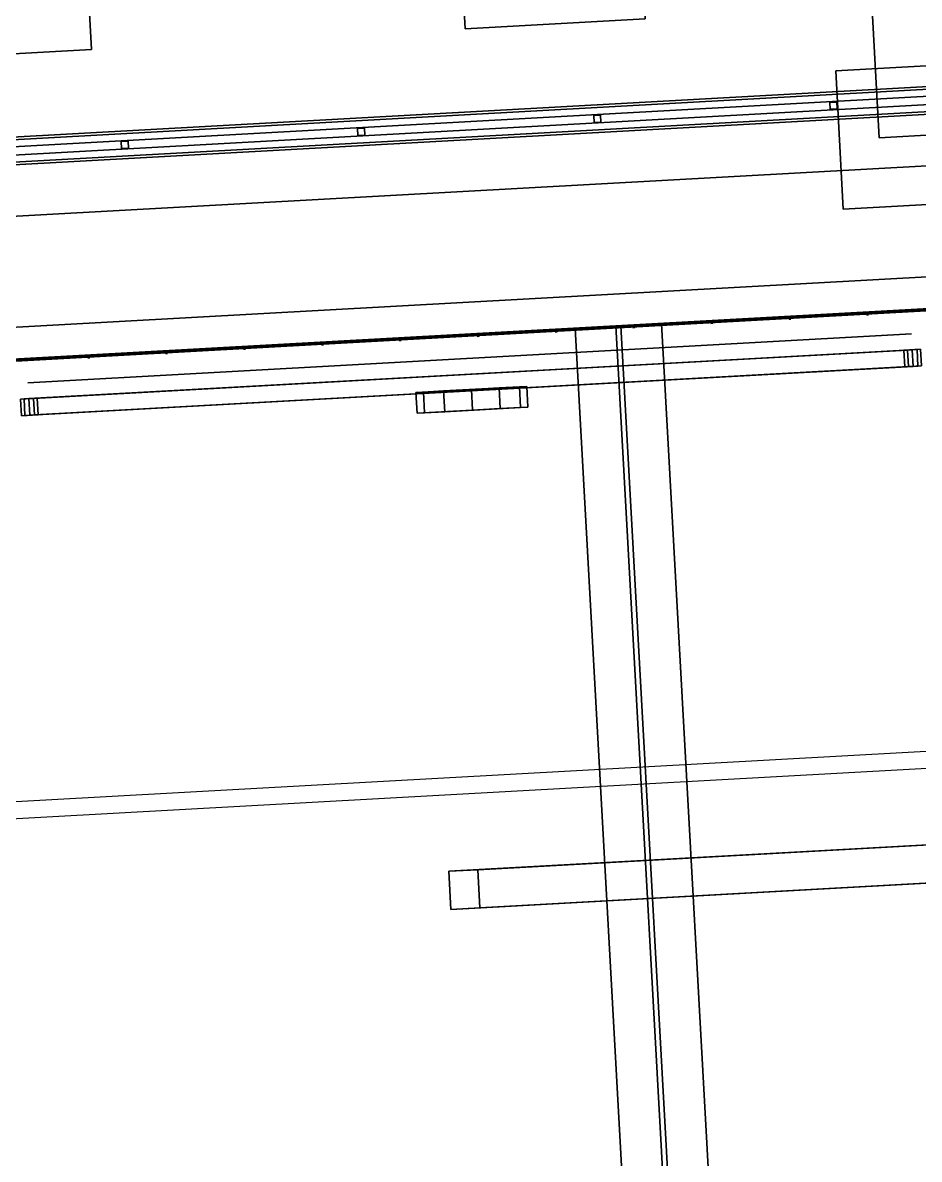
# Model space of a CAD drawing. Header units: millimetres. Extents: x -2005 to 6910, y -1718 to 7197.
# Drawn here: x 2315 to 3608, y 4181 to 5821 of the extents above; entities that cross this region are included whole.
import ezdxf

# ---------------------------------------------------------------- set-up
doc = ezdxf.new("R2010")
doc.units = ezdxf.units.MM
for name, color, linetype in [('cornice_lower', 7, 'Continuous'), ('cornice_middle', 7, 'Continuous'), ('embedded_beam_6', 7, 'Continuous'), ('embedded_beam_7', 7, 'Continuous'), ('exposed_roof_member', 7, 'Continuous'), ('fourth_floor_steel_deck', 7, 'Continuous'), ('interior_brick_band_N', 7, 'Continuous'), ('interior_brick_joints_N', 7, 'Continuous'), ('masonry_wall_returns', 7, 'Continuous'), ('retained_roof_bracing', 7, 'Continuous'), ('roof_cable_tray', 7, 'Continuous'), ('roof_guard', 7, 'Continuous'), ('roof_guard_mesh', 7, 'Continuous'), ('roof_parapet', 7, 'Continuous'), ('roof_slab', 7, 'Continuous'), ('S1_wall_mount', 7, 'Continuous'), ('S1_wall_plate', 7, 'Continuous'), ('tank_bosses_N', 7, 'Continuous'), ('tank_panels_N', 7, 'Continuous'), ('tank_ribs_N', 7, 'Continuous'), ('tower_wall_N', 7, 'Continuous'), ('upper_corbels', 7, 'Continuous')]:
    doc.layers.add(name, color=color, linetype=linetype)

msp = doc.modelspace()

# ---------------------------------------------------------------- linework, layer by layer
at = {"layer": 'cornice_lower'}
for points in [[(-1046.3, 5700.9, 10200), (-1056.3, 5880.7, 10200), (5593.6, 6248.3, 10200), (5603.5, 6068.6, 10200)], [(-1046.3, 5700.9, 10340), (5603.5, 6068.6, 10340), (5593.6, 6248.3, 10340), (-1056.3, 5880.7, 10340)], [(-1046.3, 5700.9, 16200), (-1056.3, 5880.7, 16200), (5593.6, 6248.3, 16200), (5603.5, 6068.6, 16200)], [(-1046.3, 5700.9, 16340), (5603.5, 6068.6, 16340), (5593.6, 6248.3, 16340), (-1056.3, 5880.7, 16340)], [(-1046.3, 5700.9, 19800), (-1056.3, 5880.7, 19800), (5593.6, 6248.3, 19800), (5603.5, 6068.6, 19800)], [(-1046.3, 5700.9, 19940), (5603.5, 6068.6, 19940), (5593.6, 6248.3, 19940), (-1056.3, 5880.7, 19940)], [(-1046.3, 5700.9, 24500), (-1056.3, 5880.7, 24500), (5593.6, 6248.3, 24500), (5603.5, 6068.6, 24500)], [(-1046.3, 5700.9, 24640), (5603.5, 6068.6, 24640), (5593.6, 6248.3, 24640), (-1056.3, 5880.7, 24640)], [(-1046.3, 5700.9, 10200), (5603.5, 6068.6, 10200), (5603.5, 6068.6, 10340), (-1046.3, 5700.9, 10340)], [(-1046.3, 5700.9, 16200), (5603.5, 6068.6, 16200), (5603.5, 6068.6, 16340), (-1046.3, 5700.9, 16340)], [(-1046.3, 5700.9, 19800), (5603.5, 6068.6, 19800), (5603.5, 6068.6, 19940), (-1046.3, 5700.9, 19940)], [(-1046.3, 5700.9, 24500), (5603.5, 6068.6, 24500), (5603.5, 6068.6, 24640), (-1046.3, 5700.9, 24640)]]:
    msp.add_3dface(points, dxfattribs=at)
at = {"layer": 'cornice_middle'}
for points in [[(-1130.6, 5776.4, 10340), (-1140.6, 5956.1, 10340), (5669, 6332.6, 10340), (5679, 6152.9, 10340)], [(-1130.6, 5776.4, 10500), (5679, 6152.9, 10500), (5669, 6332.6, 10500), (-1140.6, 5956.1, 10500)], [(-1130.6, 5776.4, 16340), (-1140.6, 5956.1, 16340), (5669, 6332.6, 16340), (5679, 6152.9, 16340)], [(-1130.6, 5776.4, 16500), (5679, 6152.9, 16500), (5669, 6332.6, 16500), (-1140.6, 5956.1, 16500)], [(-1130.6, 5776.4, 19940), (-1140.6, 5956.1, 19940), (5669, 6332.6, 19940), (5679, 6152.9, 19940)], [(-1130.6, 5776.4, 20100), (5679, 6152.9, 20100), (5669, 6332.6, 20100), (-1140.6, 5956.1, 20100)], [(-1130.6, 5776.4, 24640), (-1140.6, 5956.1, 24640), (5669, 6332.6, 24640), (5679, 6152.9, 24640)], [(-1130.6, 5776.4, 24800), (5679, 6152.9, 24800), (5669, 6332.6, 24800), (-1140.6, 5956.1, 24800)], [(-1130.6, 5776.4, 10340), (5679, 6152.9, 10340), (5679, 6152.9, 10500), (-1130.6, 5776.4, 10500)], [(-1130.6, 5776.4, 16340), (5679, 6152.9, 16340), (5679, 6152.9, 16500), (-1130.6, 5776.4, 16500)], [(-1130.6, 5776.4, 19940), (5679, 6152.9, 19940), (5679, 6152.9, 20100), (-1130.6, 5776.4, 20100)], [(-1130.6, 5776.4, 24640), (5679, 6152.9, 24640), (5679, 6152.9, 24800), (-1130.6, 5776.4, 24800)]]:
    msp.add_3dface(points, dxfattribs=at)
at = {"layer": 'embedded_beam_6'}
msp.add_3dface([(-214.6, 3882.1, 24820), (4977.4, 4169.1, 24820), (4976.1, 4193.1, 24820), (-216, 3906, 24820)], dxfattribs=at)
at = {"layer": 'embedded_beam_7'}
msp.add_3dface([(-250.5, 4531.1, 24820), (4941.5, 4818.2, 24820), (4940.2, 4842.1, 24820), (-251.9, 4555, 24820)], dxfattribs=at)
at = {"layer": 'exposed_roof_member'}
for points in [[(3111.9, 5380, 24682), (3236.7, 5386.9, 24682), (3236.7, 5386.9, 24673), (3111.9, 5380, 24673)], [(3399, 187.9, 24682), (3523.8, 194.8, 24682), (3236.7, 5386.9, 24682), (3111.9, 5380, 24682)], [(3523.8, 194.8, 24673), (3399, 187.9, 24673), (3111.9, 5380, 24673), (3236.7, 5386.9, 24673)], [(3111.9, 5380, 24825), (3236.7, 5386.9, 24825), (3236.7, 5386.9, 24816), (3111.9, 5380, 24816)], [(3399, 187.9, 24825), (3523.8, 194.8, 24825), (3236.7, 5386.9, 24825), (3111.9, 5380, 24825)], [(3523.8, 194.8, 24816), (3399, 187.9, 24816), (3111.9, 5380, 24816), (3236.7, 5386.9, 24816)], [(3399, 187.9, 24673), (3399, 187.9, 24682), (3111.9, 5380, 24682), (3111.9, 5380, 24673)], [(3399, 187.9, 24816), (3399, 187.9, 24825), (3111.9, 5380, 24825), (3111.9, 5380, 24816)], [(3170.8, 5383.3, 24816), (3177.8, 5383.6, 24816), (3177.8, 5383.6, 24682), (3170.8, 5383.3, 24682)], [(3457.9, 191.2, 24816), (3464.9, 191.6, 24816), (3177.8, 5383.6, 24816), (3170.8, 5383.3, 24816)], [(3464.9, 191.6, 24682), (3457.9, 191.2, 24682), (3170.8, 5383.3, 24682), (3177.8, 5383.6, 24682)], [(3457.9, 191.2, 24682), (3457.9, 191.2, 24816), (3170.8, 5383.3, 24816), (3170.8, 5383.3, 24682)], [(3464.9, 191.6, 24816), (3464.9, 191.6, 24682), (3177.8, 5383.6, 24682), (3177.8, 5383.6, 24816)], [(3523.8, 194.8, 24682), (3523.8, 194.8, 24673), (3236.7, 5386.9, 24673), (3236.7, 5386.9, 24682)], [(3523.8, 194.8, 24825), (3523.8, 194.8, 24816), (3236.7, 5386.9, 24816), (3236.7, 5386.9, 24825)]]:
    msp.add_3dface(points, dxfattribs=at)
at = {"layer": 'fourth_floor_steel_deck'}
msp.add_3dface([(-193.2, 3494.7, 20725), (4998.8, 3781.7, 20725), (4905, 5479.1, 20725), (-287.1, 5192.1, 20725)], dxfattribs=at)
at = {"layer": 'interior_brick_band_N'}
msp.add_3dface([(-287, 5191.1, 24425), (4905, 5478.1, 24425), (4905, 5478.1, 24825), (-287, 5191.1, 24825)], dxfattribs=at)
at = {"layer": 'interior_brick_joints_N'}
for points in [[(-286.9, 5189.1, 24500), (4905.2, 5476.2, 24500), (4905.2, 5476.2, 24503), (-286.9, 5189.1, 24503)], [(-286.9, 5189.1, 24575), (4905.2, 5476.2, 24575), (4905.2, 5476.2, 24578), (-286.9, 5189.1, 24578)], [(-286.9, 5189.1, 24650), (4905.2, 5476.2, 24650), (4905.2, 5476.2, 24653), (-286.9, 5189.1, 24653)], [(-286.9, 5189.1, 24725), (4905.2, 5476.2, 24725), (4905.2, 5476.2, 24728), (-286.9, 5189.1, 24728)], [(-286.9, 5189.1, 24800), (4905.2, 5476.2, 24800), (4905.2, 5476.2, 24803), (-286.9, 5189.1, 24803)], [(3532.3, 5399.2, 24500), (3535.3, 5399.4, 24500), (3535.3, 5399.4, 24575), (3532.3, 5399.2, 24575)], [(3532.3, 5399.2, 24650), (3535.3, 5399.4, 24650), (3535.3, 5399.4, 24725), (3532.3, 5399.2, 24725)], [(3532.3, 5399.2, 24800), (3535.3, 5399.4, 24800), (3535.3, 5399.4, 24825), (3532.3, 5399.2, 24825)], [(3195.3, 5380.6, 24425), (3198.3, 5380.8, 24425), (3198.3, 5380.8, 24500), (3195.3, 5380.6, 24500)], [(3195.3, 5380.6, 24575), (3198.3, 5380.8, 24575), (3198.3, 5380.8, 24650), (3195.3, 5380.6, 24650)], [(3195.3, 5380.6, 24725), (3198.3, 5380.8, 24725), (3198.3, 5380.8, 24800), (3195.3, 5380.6, 24800)], [(3307.7, 5386.8, 24500), (3310.6, 5387, 24500), (3310.6, 5387, 24575), (3307.7, 5386.8, 24575)], [(3307.7, 5386.8, 24650), (3310.6, 5387, 24650), (3310.6, 5387, 24725), (3307.7, 5386.8, 24725)], [(3307.7, 5386.8, 24800), (3310.6, 5387, 24800), (3310.6, 5387, 24825), (3307.7, 5386.8, 24825)], [(3420, 5393, 24425), (3423, 5393.2, 24425), (3423, 5393.2, 24500), (3420, 5393, 24500)], [(3420, 5393, 24575), (3423, 5393.2, 24575), (3423, 5393.2, 24650), (3420, 5393, 24650)], [(3420, 5393, 24725), (3423, 5393.2, 24725), (3423, 5393.2, 24800), (3420, 5393, 24800)], [(2970.7, 5368.2, 24425), (2973.7, 5368.4, 24425), (2973.7, 5368.4, 24500), (2970.7, 5368.2, 24500)], [(2970.7, 5368.2, 24575), (2973.7, 5368.4, 24575), (2973.7, 5368.4, 24650), (2970.7, 5368.2, 24650)], [(2970.7, 5368.2, 24725), (2973.7, 5368.4, 24725), (2973.7, 5368.4, 24800), (2970.7, 5368.2, 24800)], [(3083, 5374.4, 24500), (3086, 5374.6, 24500), (3086, 5374.6, 24575), (3083, 5374.4, 24575)], [(3083, 5374.4, 24650), (3086, 5374.6, 24650), (3086, 5374.6, 24725), (3083, 5374.4, 24725)], [(3083, 5374.4, 24800), (3086, 5374.6, 24800), (3086, 5374.6, 24825), (3083, 5374.4, 24825)], [(2633.7, 5349.6, 24500), (2636.7, 5349.7, 24500), (2636.7, 5349.7, 24575), (2633.7, 5349.6, 24575)], [(2633.7, 5349.6, 24650), (2636.7, 5349.7, 24650), (2636.7, 5349.7, 24725), (2633.7, 5349.6, 24725)], [(2633.7, 5349.6, 24800), (2636.7, 5349.7, 24800), (2636.7, 5349.7, 24825), (2633.7, 5349.6, 24825)], [(2746, 5355.8, 24425), (2749, 5355.9, 24425), (2749, 5355.9, 24500), (2746, 5355.8, 24500)], [(2746, 5355.8, 24575), (2749, 5355.9, 24575), (2749, 5355.9, 24650), (2746, 5355.8, 24650)], [(2746, 5355.8, 24725), (2749, 5355.9, 24725), (2749, 5355.9, 24800), (2746, 5355.8, 24800)], [(2858.3, 5362, 24500), (2861.3, 5362.1, 24500), (2861.3, 5362.1, 24575), (2858.3, 5362, 24575)], [(2858.3, 5362, 24650), (2861.3, 5362.1, 24650), (2861.3, 5362.1, 24725), (2858.3, 5362, 24725)], [(2858.3, 5362, 24800), (2861.3, 5362.1, 24800), (2861.3, 5362.1, 24825), (2858.3, 5362, 24825)], [(2409, 5337.1, 24500), (2412, 5337.3, 24500), (2412, 5337.3, 24575), (2409, 5337.1, 24575)], [(2409, 5337.1, 24650), (2412, 5337.3, 24650), (2412, 5337.3, 24725), (2409, 5337.1, 24725)], [(2409, 5337.1, 24800), (2412, 5337.3, 24800), (2412, 5337.3, 24825), (2409, 5337.1, 24825)], [(2521.4, 5343.3, 24425), (2524.3, 5343.5, 24425), (2524.3, 5343.5, 24500), (2521.4, 5343.3, 24500)], [(2521.4, 5343.3, 24575), (2524.3, 5343.5, 24575), (2524.3, 5343.5, 24650), (2521.4, 5343.3, 24650)], [(2521.4, 5343.3, 24725), (2524.3, 5343.5, 24725), (2524.3, 5343.5, 24800), (2521.4, 5343.3, 24800)]]:
    msp.add_3dface(points, dxfattribs=at)
at = {"layer": 'masonry_wall_returns'}
msp.add_3dface([(-1130, 5946.7, 5775), (-972, 5805.2, 5775), (5518.1, 6164, 5775), (5659.6, 6322.1, 5775)], dxfattribs=at)
at = {"layer": 'retained_roof_bracing'}
for points in [[(2971.5, 4598.6, 25082.1), (2929.8, 4596.3, 25117.9), (4128, 4662.5, 26517.9), (4169.7, 4664.8, 26482.1)], [(2929.8, 4596.3, 25117.9), (2932.9, 4541.3, 25117.9), (4131, 4607.6, 26517.9), (4128, 4662.5, 26517.9)], [(2974.6, 4543.6, 25082.1), (2971.5, 4598.6, 25082.1), (4169.7, 4664.8, 26482.1), (4172.7, 4609.9, 26482.1)], [(2932.9, 4541.3, 25117.9), (2974.6, 4543.6, 25082.1), (4172.7, 4609.9, 26482.1), (4131, 4607.6, 26517.9)], [(2929.8, 4596.3, 25117.9), (2971.5, 4598.6, 25082.1), (2974.6, 4543.6, 25082.1), (2932.9, 4541.3, 25117.9)]]:
    msp.add_3dface(points, dxfattribs=at)
at = {"layer": 'roof_cable_tray'}
for points in [[(5028.3, 5532, 25137.5), (5019.4, 5691.8, 25137.5), (-424.3, 5390.8, 25137.5), (-415.4, 5231, 25137.5)], [(5019.4, 5691.8, 25137.5), (5019.4, 5691.8, 25062.5), (-424.3, 5390.8, 25062.5), (-424.3, 5390.8, 25137.5)], [(5019.4, 5691.8, 25062.5), (5028.3, 5532, 25062.5), (-415.4, 5231, 25062.5), (-424.3, 5390.8, 25062.5)], [(5028.3, 5532, 25062.5), (5028.3, 5532, 25137.5), (-415.4, 5231, 25137.5), (-415.4, 5231, 25062.5)]]:
    msp.add_3dface(points, dxfattribs=at)
at = {"layer": 'roof_guard'}
for points in [[(5186.9, 5815.2, 25100), (5187.1, 5811.4, 25088.2), (-604.1, 5491.2, 25088.2), (-604.3, 5495, 25100)], [(5187.1, 5811.4, 25111.8), (5186.9, 5815.2, 25100), (-604.3, 5495, 25100), (-604.1, 5491.2, 25111.8)], [(5186.9, 5815.2, 26050), (5187.1, 5811.4, 26038.2), (-604.1, 5491.2, 26038.2), (-604.3, 5495, 26050)], [(5187.1, 5811.4, 26061.8), (5186.9, 5815.2, 26050), (-604.3, 5495, 26050), (-604.1, 5491.2, 26061.8)], [(5187.1, 5811.4, 25088.2), (5187.6, 5801.4, 25081), (-603.5, 5481.2, 25081), (-604.1, 5491.2, 25088.2)], [(5187.6, 5801.4, 25119), (5187.1, 5811.4, 25111.8), (-604.1, 5491.2, 25111.8), (-603.5, 5481.2, 25119)], [(5187.1, 5811.4, 26038.2), (5187.6, 5801.4, 26031), (-603.5, 5481.2, 26031), (-604.1, 5491.2, 26038.2)], [(5187.6, 5801.4, 26069), (5187.1, 5811.4, 26061.8), (-604.1, 5491.2, 26061.8), (-603.5, 5481.2, 26069)], [(5187.6, 5801.4, 25081), (5188.3, 5789.1, 25081), (-602.8, 5468.9, 25081), (-603.5, 5481.2, 25081)], [(5188.3, 5789.1, 25119), (5187.6, 5801.4, 25119), (-603.5, 5481.2, 25119), (-602.8, 5468.9, 25119)], [(5187.6, 5801.4, 26031), (5188.3, 5789.1, 26031), (-602.8, 5468.9, 26031), (-603.5, 5481.2, 26031)], [(5188.3, 5789.1, 26069), (5187.6, 5801.4, 26069), (-603.5, 5481.2, 26069), (-602.8, 5468.9, 26069)], [(5188.3, 5789.1, 25081), (5188.9, 5779.1, 25088.2), (-602.3, 5458.9, 25088.2), (-602.8, 5468.9, 25081)], [(5188.9, 5779.1, 25111.8), (5188.3, 5789.1, 25119), (-602.8, 5468.9, 25119), (-602.3, 5458.9, 25111.8)], [(5188.3, 5789.1, 26031), (5188.9, 5779.1, 26038.2), (-602.3, 5458.9, 26038.2), (-602.8, 5468.9, 26031)], [(5188.9, 5779.1, 26061.8), (5188.3, 5789.1, 26069), (-602.8, 5468.9, 26069), (-602.3, 5458.9, 26061.8)], [(5188.9, 5779.1, 25088.2), (5189.1, 5775.3, 25100), (-602.1, 5455.1, 25100), (-602.3, 5458.9, 25088.2)], [(5189.1, 5775.3, 25100), (5188.9, 5779.1, 25111.8), (-602.3, 5458.9, 25111.8), (-602.1, 5455.1, 25100)], [(5188.9, 5779.1, 26038.2), (5189.1, 5775.3, 26050), (-602.1, 5455.1, 26050), (-602.3, 5458.9, 26038.2)], [(5189.1, 5775.3, 26050), (5188.9, 5779.1, 26061.8), (-602.3, 5458.9, 26061.8), (-602.1, 5455.1, 26050)]]:
    msp.add_3dface(points, dxfattribs=at)
at = {"layer": 'roof_guard_mesh'}
for points in [[(3480, 5695.8, 25080), (3479.4, 5705.8, 25080), (3489.4, 5706.3, 25080), (3490, 5696.4, 25080)], [(3480, 5695.8, 26050), (3490, 5696.4, 26050), (3489.4, 5706.3, 26050), (3479.4, 5705.8, 26050)], [(3489.4, 5706.3, 25080), (3479.4, 5705.8, 25080), (3479.4, 5705.8, 26050), (3489.4, 5706.3, 26050)], [(3479.4, 5705.8, 25080), (3480, 5695.8, 25080), (3480, 5695.8, 26050), (3479.4, 5705.8, 26050)], [(3480, 5695.8, 25080), (3490, 5696.4, 25080), (3490, 5696.4, 26050), (3480, 5695.8, 26050)], [(3490, 5696.4, 25080), (3489.4, 5706.3, 25080), (3489.4, 5706.3, 26050), (3490, 5696.4, 26050)], [(3139.3, 5677, 25080), (3138.8, 5687, 25080), (3148.8, 5687.5, 25080), (3149.3, 5677.5, 25080)], [(3139.3, 5677, 26050), (3149.3, 5677.5, 26050), (3148.8, 5687.5, 26050), (3138.8, 5687, 26050)], [(3148.8, 5687.5, 25080), (3138.8, 5687, 25080), (3138.8, 5687, 26050), (3148.8, 5687.5, 26050)], [(3138.8, 5687, 25080), (3139.3, 5677, 25080), (3139.3, 5677, 26050), (3138.8, 5687, 26050)], [(3139.3, 5677, 25080), (3149.3, 5677.5, 25080), (3149.3, 5677.5, 26050), (3139.3, 5677, 26050)], [(3149.3, 5677.5, 25080), (3148.8, 5687.5, 25080), (3148.8, 5687.5, 26050), (3149.3, 5677.5, 26050)], [(2798.7, 5658.1, 25080), (2798.1, 5668.1, 25080), (2808.1, 5668.7, 25080), (2808.6, 5658.7, 25080)], [(2798.7, 5658.1, 26050), (2808.6, 5658.7, 26050), (2808.1, 5668.7, 26050), (2798.1, 5668.1, 26050)], [(2808.1, 5668.7, 25080), (2798.1, 5668.1, 25080), (2798.1, 5668.1, 26050), (2808.1, 5668.7, 26050)], [(2798.1, 5668.1, 25080), (2798.7, 5658.1, 25080), (2798.7, 5658.1, 26050), (2798.1, 5668.1, 26050)], [(2798.7, 5658.1, 25080), (2808.6, 5658.7, 25080), (2808.6, 5658.7, 26050), (2798.7, 5658.1, 26050)], [(2808.6, 5658.7, 25080), (2808.1, 5668.7, 25080), (2808.1, 5668.7, 26050), (2808.6, 5658.7, 26050)], [(2458, 5639.3, 25080), (2457.5, 5649.3, 25080), (2467.4, 5649.8, 25080), (2468, 5639.9, 25080)], [(2458, 5639.3, 26050), (2468, 5639.9, 26050), (2467.4, 5649.8, 26050), (2457.5, 5649.3, 26050)], [(2467.4, 5649.8, 25080), (2457.5, 5649.3, 25080), (2457.5, 5649.3, 26050), (2467.4, 5649.8, 26050)], [(2457.5, 5649.3, 25080), (2458, 5639.3, 25080), (2458, 5639.3, 26050), (2457.5, 5649.3, 26050)], [(2468, 5639.9, 25080), (2467.4, 5649.8, 25080), (2467.4, 5649.8, 26050), (2468, 5639.9, 26050)], [(2458, 5639.3, 25080), (2468, 5639.9, 25080), (2468, 5639.9, 26050), (2458, 5639.3, 26050)]]:
    msp.add_3dface(points, dxfattribs=at)
at = {"layer": 'roof_parapet'}
for points in [[(-936.1, 5156.2, 25000), (-972, 5805.2, 25000), (5518.1, 6164, 25000), (5554, 5515, 25000)], [(-936.1, 5156.2, 25550), (5554, 5515, 25550), (5518.1, 6164, 25550), (-972, 5805.2, 25550)], [(5518.1, 6164, 25000), (-972, 5805.2, 25000), (-972, 5805.2, 25550), (5518.1, 6164, 25550)], [(-936.1, 5156.2, 25000), (5554, 5515, 25000), (5554, 5515, 25550), (-936.1, 5156.2, 25550)]]:
    msp.add_3dface(points, dxfattribs=at)
at = {"layer": 'roof_slab'}
for points in [[(-176.7, 3195.1, 24825), (-287.1, 5192.1, 24825), (4905, 5479.1, 24825), (5015.4, 3482.2, 24825)], [(-176.7, 3195.1, 25000), (5015.4, 3482.2, 25000), (4905, 5479.1, 25000), (-287.1, 5192.1, 25000)], [(4905, 5479.1, 24825), (-287.1, 5192.1, 24825), (-287.1, 5192.1, 25000), (4905, 5479.1, 25000)]]:
    msp.add_3dface(points, dxfattribs=at)
at = {"layer": 'S1_wall_mount'}
for points in [[(3550.7, 5654.7, 22342.5), (3635.6, 5659.3, 22342.5), (3610.8, 6108.7, 22342.5), (3525.9, 6104, 22342.5)], [(3635.6, 5659.3, 22257.5), (3550.7, 5654.7, 22257.5), (3525.9, 6104, 22257.5), (3610.8, 6108.7, 22257.5)], [(3550.7, 5654.7, 24042.5), (3635.6, 5659.3, 24042.5), (3610.8, 6108.7, 24042.5), (3525.9, 6104, 24042.5)], [(3635.6, 5659.3, 23957.5), (3550.7, 5654.7, 23957.5), (3525.9, 6104, 23957.5), (3610.8, 6108.7, 23957.5)], [(3550.7, 5654.7, 22257.5), (3550.7, 5654.7, 22342.5), (3525.9, 6104, 22342.5), (3525.9, 6104, 22257.5)], [(3550.7, 5654.7, 23957.5), (3550.7, 5654.7, 24042.5), (3525.9, 6104, 24042.5), (3525.9, 6104, 23957.5)], [(3550.7, 5654.7, 22342.5), (3550.7, 5654.7, 22257.5), (3635.6, 5659.3, 22257.5), (3635.6, 5659.3, 22342.5)], [(3550.7, 5654.7, 24042.5), (3550.7, 5654.7, 23957.5), (3635.6, 5659.3, 23957.5), (3635.6, 5659.3, 24042.5)]]:
    msp.add_3dface(points, dxfattribs=at)
at = {"layer": 'S1_wall_plate'}
for points in [[(3498.8, 5551.6, 22200), (3487.8, 5751.3, 22200), (3687.5, 5762.4, 22200), (3698.5, 5562.7, 22200)], [(3498.8, 5551.6, 22230), (3698.5, 5562.7, 22230), (3687.5, 5762.4, 22230), (3487.8, 5751.3, 22230)], [(3687.5, 5762.4, 22200), (3487.8, 5751.3, 22200), (3487.8, 5751.3, 22230), (3687.5, 5762.4, 22230)], [(3498.8, 5551.6, 23900), (3487.8, 5751.3, 23900), (3687.5, 5762.4, 23900), (3698.5, 5562.7, 23900)], [(3498.8, 5551.6, 23930), (3698.5, 5562.7, 23930), (3687.5, 5762.4, 23930), (3487.8, 5751.3, 23930)], [(3687.5, 5762.4, 23900), (3487.8, 5751.3, 23900), (3487.8, 5751.3, 23930), (3687.5, 5762.4, 23930)], [(3487.8, 5751.3, 22200), (3498.8, 5551.6, 22200), (3498.8, 5551.6, 22230), (3487.8, 5751.3, 22230)], [(3487.8, 5751.3, 23900), (3498.8, 5551.6, 23900), (3498.8, 5551.6, 23930), (3487.8, 5751.3, 23930)], [(3498.8, 5551.6, 22200), (3698.5, 5562.7, 22200), (3698.5, 5562.7, 22230), (3498.8, 5551.6, 22230)], [(3498.8, 5551.6, 23900), (3698.5, 5562.7, 23900), (3698.5, 5562.7, 23930), (3498.8, 5551.6, 23930)]]:
    msp.add_3dface(points, dxfattribs=at)
at = {"layer": 'tank_bosses_N'}
for points in [[(3042.3, 5296, 21187.5), (2893.2, 5287.8, 21147.5), (2882.5, 5287.2, 21187.5)], [(3042.3, 5296, 21187.5), (2882.5, 5287.2, 21187.5), (2893.2, 5287.8, 21227.5)], [(3042.3, 5296, 22112.5), (2893.2, 5287.8, 22072.5), (2882.5, 5287.2, 22112.5)], [(3042.3, 5296, 22112.5), (2882.5, 5287.2, 22112.5), (2893.2, 5287.8, 22152.5)], [(3042.3, 5296, 23037.5), (2893.2, 5287.8, 22997.5), (2882.5, 5287.2, 23037.5)], [(3042.3, 5296, 23037.5), (2882.5, 5287.2, 23037.5), (2893.2, 5287.8, 23077.5)], [(3042.3, 5296, 23962.5), (2893.2, 5287.8, 23922.5), (2882.5, 5287.2, 23962.5)], [(3042.3, 5296, 23962.5), (2882.5, 5287.2, 23962.5), (2893.2, 5287.8, 24002.5)], [(2894.9, 5257.8, 21147.5), (2884.2, 5257.2, 21187.5), (2882.5, 5287.2, 21187.5), (2893.2, 5287.8, 21147.5)], [(2884.2, 5257.2, 21187.5), (2894.9, 5257.8, 21227.5), (2893.2, 5287.8, 21227.5), (2882.5, 5287.2, 21187.5)], [(2894.9, 5257.8, 22072.5), (2884.2, 5257.2, 22112.5), (2882.5, 5287.2, 22112.5), (2893.2, 5287.8, 22072.5)], [(2884.2, 5257.2, 22112.5), (2894.9, 5257.8, 22152.5), (2893.2, 5287.8, 22152.5), (2882.5, 5287.2, 22112.5)], [(2894.9, 5257.8, 22997.5), (2884.2, 5257.2, 23037.5), (2882.5, 5287.2, 23037.5), (2893.2, 5287.8, 22997.5)], [(2884.2, 5257.2, 23037.5), (2894.9, 5257.8, 23077.5), (2893.2, 5287.8, 23077.5), (2882.5, 5287.2, 23037.5)], [(2894.9, 5257.8, 23922.5), (2884.2, 5257.2, 23962.5), (2882.5, 5287.2, 23962.5), (2893.2, 5287.8, 23922.5)], [(2884.2, 5257.2, 23962.5), (2894.9, 5257.8, 24002.5), (2893.2, 5287.8, 24002.5), (2882.5, 5287.2, 23962.5)], [(3042.3, 5296, 21187.5), (2922.4, 5289.4, 21118.2), (2893.2, 5287.8, 21147.5)], [(3042.3, 5296, 21187.5), (2893.2, 5287.8, 21227.5), (2922.4, 5289.4, 21256.8)], [(3042.3, 5296, 22112.5), (2922.4, 5289.4, 22043.2), (2893.2, 5287.8, 22072.5)], [(3042.3, 5296, 22112.5), (2893.2, 5287.8, 22152.5), (2922.4, 5289.4, 22181.8)], [(3042.3, 5296, 23037.5), (2922.4, 5289.4, 22968.2), (2893.2, 5287.8, 22997.5)], [(3042.3, 5296, 23037.5), (2893.2, 5287.8, 23077.5), (2922.4, 5289.4, 23106.8)], [(3042.3, 5296, 23962.5), (2922.4, 5289.4, 23893.2), (2893.2, 5287.8, 23922.5)], [(3042.3, 5296, 23962.5), (2893.2, 5287.8, 24002.5), (2922.4, 5289.4, 24031.8)], [(2924.1, 5259.5, 21118.2), (2894.9, 5257.8, 21147.5), (2893.2, 5287.8, 21147.5), (2922.4, 5289.4, 21118.2)], [(2894.9, 5257.8, 21227.5), (2924.1, 5259.5, 21256.8), (2922.4, 5289.4, 21256.8), (2893.2, 5287.8, 21227.5)], [(2924.1, 5259.5, 22043.2), (2894.9, 5257.8, 22072.5), (2893.2, 5287.8, 22072.5), (2922.4, 5289.4, 22043.2)], [(2894.9, 5257.8, 22152.5), (2924.1, 5259.5, 22181.8), (2922.4, 5289.4, 22181.8), (2893.2, 5287.8, 22152.5)], [(2924.1, 5259.5, 22968.2), (2894.9, 5257.8, 22997.5), (2893.2, 5287.8, 22997.5), (2922.4, 5289.4, 22968.2)], [(2894.9, 5257.8, 23077.5), (2924.1, 5259.5, 23106.8), (2922.4, 5289.4, 23106.8), (2893.2, 5287.8, 23077.5)], [(2924.1, 5259.5, 23893.2), (2894.9, 5257.8, 23922.5), (2893.2, 5287.8, 23922.5), (2922.4, 5289.4, 23893.2)], [(2894.9, 5257.8, 24002.5), (2924.1, 5259.5, 24031.8), (2922.4, 5289.4, 24031.8), (2893.2, 5287.8, 24002.5)], [(3042.3, 5296, 21187.5), (2962.4, 5291.6, 21107.5), (2922.4, 5289.4, 21118.2)], [(3042.3, 5296, 21187.5), (2922.4, 5289.4, 21256.8), (2962.4, 5291.6, 21267.5)], [(3042.3, 5296, 22112.5), (2962.4, 5291.6, 22032.5), (2922.4, 5289.4, 22043.2)], [(3042.3, 5296, 22112.5), (2922.4, 5289.4, 22181.8), (2962.4, 5291.6, 22192.5)], [(3042.3, 5296, 23037.5), (2962.4, 5291.6, 22957.5), (2922.4, 5289.4, 22968.2)], [(3042.3, 5296, 23037.5), (2922.4, 5289.4, 23106.8), (2962.4, 5291.6, 23117.5)], [(3042.3, 5296, 23962.5), (2962.4, 5291.6, 23882.5), (2922.4, 5289.4, 23893.2)], [(3042.3, 5296, 23962.5), (2922.4, 5289.4, 24031.8), (2962.4, 5291.6, 24042.5)], [(2964, 5261.7, 21107.5), (2924.1, 5259.5, 21118.2), (2922.4, 5289.4, 21118.2), (2962.4, 5291.6, 21107.5)], [(2924.1, 5259.5, 21256.8), (2964, 5261.7, 21267.5), (2962.4, 5291.6, 21267.5), (2922.4, 5289.4, 21256.8)], [(2964, 5261.7, 22032.5), (2924.1, 5259.5, 22043.2), (2922.4, 5289.4, 22043.2), (2962.4, 5291.6, 22032.5)], [(2924.1, 5259.5, 22181.8), (2964, 5261.7, 22192.5), (2962.4, 5291.6, 22192.5), (2922.4, 5289.4, 22181.8)], [(2964, 5261.7, 22957.5), (2924.1, 5259.5, 22968.2), (2922.4, 5289.4, 22968.2), (2962.4, 5291.6, 22957.5)], [(2924.1, 5259.5, 23106.8), (2964, 5261.7, 23117.5), (2962.4, 5291.6, 23117.5), (2922.4, 5289.4, 23106.8)], [(2964, 5261.7, 23882.5), (2924.1, 5259.5, 23893.2), (2922.4, 5289.4, 23893.2), (2962.4, 5291.6, 23882.5)], [(2924.1, 5259.5, 24031.8), (2964, 5261.7, 24042.5), (2962.4, 5291.6, 24042.5), (2922.4, 5289.4, 24031.8)], [(3042.3, 5296, 21187.5), (3002.3, 5293.8, 21118.2), (2962.4, 5291.6, 21107.5)], [(3042.3, 5296, 21187.5), (2962.4, 5291.6, 21267.5), (3002.3, 5293.8, 21256.8)], [(3042.3, 5296, 22112.5), (3002.3, 5293.8, 22043.2), (2962.4, 5291.6, 22032.5)], [(3042.3, 5296, 22112.5), (2962.4, 5291.6, 22192.5), (3002.3, 5293.8, 22181.8)], [(3042.3, 5296, 23037.5), (3002.3, 5293.8, 22968.2), (2962.4, 5291.6, 22957.5)], [(3042.3, 5296, 23037.5), (2962.4, 5291.6, 23117.5), (3002.3, 5293.8, 23106.8)], [(3042.3, 5296, 23962.5), (3002.3, 5293.8, 23893.2), (2962.4, 5291.6, 23882.5)], [(3042.3, 5296, 23962.5), (2962.4, 5291.6, 24042.5), (3002.3, 5293.8, 24031.8)], [(3004, 5263.9, 21118.2), (2964, 5261.7, 21107.5), (2962.4, 5291.6, 21107.5), (3002.3, 5293.8, 21118.2)], [(2964, 5261.7, 21267.5), (3004, 5263.9, 21256.8), (3002.3, 5293.8, 21256.8), (2962.4, 5291.6, 21267.5)], [(3004, 5263.9, 22043.2), (2964, 5261.7, 22032.5), (2962.4, 5291.6, 22032.5), (3002.3, 5293.8, 22043.2)], [(2964, 5261.7, 22192.5), (3004, 5263.9, 22181.8), (3002.3, 5293.8, 22181.8), (2962.4, 5291.6, 22192.5)], [(3004, 5263.9, 22968.2), (2964, 5261.7, 22957.5), (2962.4, 5291.6, 22957.5), (3002.3, 5293.8, 22968.2)], [(2964, 5261.7, 23117.5), (3004, 5263.9, 23106.8), (3002.3, 5293.8, 23106.8), (2962.4, 5291.6, 23117.5)], [(3004, 5263.9, 23893.2), (2964, 5261.7, 23882.5), (2962.4, 5291.6, 23882.5), (3002.3, 5293.8, 23893.2)], [(2964, 5261.7, 24042.5), (3004, 5263.9, 24031.8), (3002.3, 5293.8, 24031.8), (2962.4, 5291.6, 24042.5)], [(3042.3, 5296, 21187.5), (3031.6, 5295.4, 21147.5), (3002.3, 5293.8, 21118.2)], [(3042.3, 5296, 21187.5), (3002.3, 5293.8, 21256.8), (3031.6, 5295.4, 21227.5)], [(3042.3, 5296, 22112.5), (3031.6, 5295.4, 22072.5), (3002.3, 5293.8, 22043.2)], [(3042.3, 5296, 22112.5), (3002.3, 5293.8, 22181.8), (3031.6, 5295.4, 22152.5)], [(3042.3, 5296, 23037.5), (3031.6, 5295.4, 22997.5), (3002.3, 5293.8, 22968.2)], [(3042.3, 5296, 23037.5), (3002.3, 5293.8, 23106.8), (3031.6, 5295.4, 23077.5)], [(3042.3, 5296, 23962.5), (3031.6, 5295.4, 23922.5), (3002.3, 5293.8, 23893.2)], [(3042.3, 5296, 23962.5), (3002.3, 5293.8, 24031.8), (3031.6, 5295.4, 24002.5)], [(3033.2, 5265.5, 21147.5), (3004, 5263.9, 21118.2), (3002.3, 5293.8, 21118.2), (3031.6, 5295.4, 21147.5)], [(3004, 5263.9, 21256.8), (3033.2, 5265.5, 21227.5), (3031.6, 5295.4, 21227.5), (3002.3, 5293.8, 21256.8)], [(3033.2, 5265.5, 22072.5), (3004, 5263.9, 22043.2), (3002.3, 5293.8, 22043.2), (3031.6, 5295.4, 22072.5)], [(3004, 5263.9, 22181.8), (3033.2, 5265.5, 22152.5), (3031.6, 5295.4, 22152.5), (3002.3, 5293.8, 22181.8)], [(3033.2, 5265.5, 22997.5), (3004, 5263.9, 22968.2), (3002.3, 5293.8, 22968.2), (3031.6, 5295.4, 22997.5)], [(3004, 5263.9, 23106.8), (3033.2, 5265.5, 23077.5), (3031.6, 5295.4, 23077.5), (3002.3, 5293.8, 23106.8)], [(3033.2, 5265.5, 23922.5), (3004, 5263.9, 23893.2), (3002.3, 5293.8, 23893.2), (3031.6, 5295.4, 23922.5)], [(3004, 5263.9, 24031.8), (3033.2, 5265.5, 24002.5), (3031.6, 5295.4, 24002.5), (3002.3, 5293.8, 24031.8)], [(3043.9, 5266.1, 21187.5), (3033.2, 5265.5, 21147.5), (3031.6, 5295.4, 21147.5), (3042.3, 5296, 21187.5)], [(3033.2, 5265.5, 21227.5), (3043.9, 5266.1, 21187.5), (3042.3, 5296, 21187.5), (3031.6, 5295.4, 21227.5)], [(3043.9, 5266.1, 22112.5), (3033.2, 5265.5, 22072.5), (3031.6, 5295.4, 22072.5), (3042.3, 5296, 22112.5)], [(3033.2, 5265.5, 22152.5), (3043.9, 5266.1, 22112.5), (3042.3, 5296, 22112.5), (3031.6, 5295.4, 22152.5)], [(3043.9, 5266.1, 23037.5), (3033.2, 5265.5, 22997.5), (3031.6, 5295.4, 22997.5), (3042.3, 5296, 23037.5)], [(3033.2, 5265.5, 23077.5), (3043.9, 5266.1, 23037.5), (3042.3, 5296, 23037.5), (3031.6, 5295.4, 23077.5)], [(3043.9, 5266.1, 23962.5), (3033.2, 5265.5, 23922.5), (3031.6, 5295.4, 23922.5), (3042.3, 5296, 23962.5)], [(3033.2, 5265.5, 24002.5), (3043.9, 5266.1, 23962.5), (3042.3, 5296, 23962.5), (3031.6, 5295.4, 24002.5)], [(3033.2, 5265.5, 21227.5), (2894.9, 5257.8, 21227.5), (2884.2, 5257.2, 21187.5)], [(3033.2, 5265.5, 21227.5), (2884.2, 5257.2, 21187.5), (2894.9, 5257.8, 21147.5)], [(3033.2, 5265.5, 22152.5), (2894.9, 5257.8, 22152.5), (2884.2, 5257.2, 22112.5)], [(3033.2, 5265.5, 22152.5), (2884.2, 5257.2, 22112.5), (2894.9, 5257.8, 22072.5)], [(3033.2, 5265.5, 23077.5), (2894.9, 5257.8, 23077.5), (2884.2, 5257.2, 23037.5)], [(3033.2, 5265.5, 23077.5), (2884.2, 5257.2, 23037.5), (2894.9, 5257.8, 22997.5)], [(3033.2, 5265.5, 24002.5), (2894.9, 5257.8, 24002.5), (2884.2, 5257.2, 23962.5)], [(3033.2, 5265.5, 24002.5), (2884.2, 5257.2, 23962.5), (2894.9, 5257.8, 23922.5)], [(3033.2, 5265.5, 21227.5), (2924.1, 5259.5, 21256.8), (2894.9, 5257.8, 21227.5)], [(3033.2, 5265.5, 21227.5), (2894.9, 5257.8, 21147.5), (2924.1, 5259.5, 21118.2)], [(3033.2, 5265.5, 22152.5), (2924.1, 5259.5, 22181.8), (2894.9, 5257.8, 22152.5)], [(3033.2, 5265.5, 22152.5), (2894.9, 5257.8, 22072.5), (2924.1, 5259.5, 22043.2)], [(3033.2, 5265.5, 23077.5), (2924.1, 5259.5, 23106.8), (2894.9, 5257.8, 23077.5)], [(3033.2, 5265.5, 23077.5), (2894.9, 5257.8, 22997.5), (2924.1, 5259.5, 22968.2)], [(3033.2, 5265.5, 24002.5), (2924.1, 5259.5, 24031.8), (2894.9, 5257.8, 24002.5)], [(3033.2, 5265.5, 24002.5), (2894.9, 5257.8, 23922.5), (2924.1, 5259.5, 23893.2)], [(3033.2, 5265.5, 21227.5), (2964, 5261.7, 21267.5), (2924.1, 5259.5, 21256.8)], [(3033.2, 5265.5, 21227.5), (2924.1, 5259.5, 21118.2), (2964, 5261.7, 21107.5)], [(3033.2, 5265.5, 22152.5), (2964, 5261.7, 22192.5), (2924.1, 5259.5, 22181.8)], [(3033.2, 5265.5, 22152.5), (2924.1, 5259.5, 22043.2), (2964, 5261.7, 22032.5)], [(3033.2, 5265.5, 23077.5), (2964, 5261.7, 23117.5), (2924.1, 5259.5, 23106.8)], [(3033.2, 5265.5, 23077.5), (2924.1, 5259.5, 22968.2), (2964, 5261.7, 22957.5)], [(3033.2, 5265.5, 24002.5), (2964, 5261.7, 24042.5), (2924.1, 5259.5, 24031.8)], [(3033.2, 5265.5, 24002.5), (2924.1, 5259.5, 23893.2), (2964, 5261.7, 23882.5)], [(3033.2, 5265.5, 21227.5), (3004, 5263.9, 21256.8), (2964, 5261.7, 21267.5)], [(3033.2, 5265.5, 21227.5), (2964, 5261.7, 21107.5), (3004, 5263.9, 21118.2)], [(3033.2, 5265.5, 22152.5), (3004, 5263.9, 22181.8), (2964, 5261.7, 22192.5)], [(3033.2, 5265.5, 22152.5), (2964, 5261.7, 22032.5), (3004, 5263.9, 22043.2)], [(3033.2, 5265.5, 23077.5), (3004, 5263.9, 23106.8), (2964, 5261.7, 23117.5)], [(3033.2, 5265.5, 23077.5), (2964, 5261.7, 22957.5), (3004, 5263.9, 22968.2)], [(3033.2, 5265.5, 24002.5), (3004, 5263.9, 24031.8), (2964, 5261.7, 24042.5)], [(3033.2, 5265.5, 24002.5), (2964, 5261.7, 23882.5), (3004, 5263.9, 23893.2)], [(3033.2, 5265.5, 21227.5), (3004, 5263.9, 21118.2), (3033.2, 5265.5, 21147.5)], [(3033.2, 5265.5, 22152.5), (3004, 5263.9, 22043.2), (3033.2, 5265.5, 22072.5)], [(3033.2, 5265.5, 23077.5), (3004, 5263.9, 22968.2), (3033.2, 5265.5, 22997.5)], [(3033.2, 5265.5, 24002.5), (3004, 5263.9, 23893.2), (3033.2, 5265.5, 23922.5)], [(3033.2, 5265.5, 21227.5), (3033.2, 5265.5, 21147.5), (3043.9, 5266.1, 21187.5)], [(3033.2, 5265.5, 22152.5), (3033.2, 5265.5, 22072.5), (3043.9, 5266.1, 22112.5)], [(3033.2, 5265.5, 23077.5), (3033.2, 5265.5, 22997.5), (3043.9, 5266.1, 23037.5)], [(3033.2, 5265.5, 24002.5), (3033.2, 5265.5, 23922.5), (3043.9, 5266.1, 23962.5)]]:
    msp.add_3dface(points, dxfattribs=at)
at = {"layer": 'tank_panels_N'}
for points in [[(3596.9, 5371.8, 20737), (2322.9, 5301.3, 20737), (2322.9, 5301.3, 21638), (3596.9, 5371.8, 21638)], [(3596.9, 5371.8, 21662), (2322.9, 5301.3, 21662), (2322.9, 5301.3, 22563), (3596.9, 5371.8, 22563)], [(3596.9, 5371.8, 22587), (2322.9, 5301.3, 22587), (2322.9, 5301.3, 23488), (3596.9, 5371.8, 23488)], [(3596.9, 5371.8, 23512), (2322.9, 5301.3, 23512), (2322.9, 5301.3, 24413), (3596.9, 5371.8, 24413)]]:
    msp.add_3dface(points, dxfattribs=at)
at = {"layer": 'tank_ribs_N'}
for points in [[(3605.1, 5349.2, 20746.8), (3591.3, 5348.4, 20727.2), (2317.2, 5278, 21628.2), (2331.1, 5278.7, 21647.8)], [(3591.3, 5348.4, 21647.8), (3605.1, 5349.2, 21628.2), (2331.1, 5278.7, 20727.2), (2317.2, 5278, 20746.8)], [(3605.1, 5349.2, 21671.8), (3591.3, 5348.4, 21652.2), (2317.2, 5278, 22553.2), (2331.1, 5278.7, 22572.8)], [(3591.3, 5348.4, 22572.8), (3605.1, 5349.2, 22553.2), (2331.1, 5278.7, 21652.2), (2317.2, 5278, 21671.8)], [(3605.1, 5349.2, 22596.8), (3591.3, 5348.4, 22577.2), (2317.2, 5278, 23478.2), (2331.1, 5278.7, 23497.8)], [(3591.3, 5348.4, 23497.8), (3605.1, 5349.2, 23478.2), (2331.1, 5278.7, 22577.2), (2317.2, 5278, 22596.8)], [(3605.1, 5349.2, 23521.8), (3591.3, 5348.4, 23502.2), (2317.2, 5278, 24403.2), (2331.1, 5278.7, 24422.8)], [(3591.3, 5348.4, 24422.8), (3605.1, 5349.2, 24403.2), (2331.1, 5278.7, 23502.2), (2317.2, 5278, 23521.8)], [(3591.3, 5348.4, 20727.2), (3592.6, 5324.5, 20727.2), (2318.6, 5254, 21628.2), (2317.2, 5278, 21628.2)], [(3592.6, 5324.5, 21647.8), (3591.3, 5348.4, 21647.8), (2317.2, 5278, 20746.8), (2318.6, 5254, 20746.8)], [(3591.3, 5348.4, 21652.2), (3592.6, 5324.5, 21652.2), (2318.6, 5254, 22553.2), (2317.2, 5278, 22553.2)], [(3592.6, 5324.5, 22572.8), (3591.3, 5348.4, 22572.8), (2317.2, 5278, 21671.8), (2318.6, 5254, 21671.8)], [(3591.3, 5348.4, 22577.2), (3592.6, 5324.5, 22577.2), (2318.6, 5254, 23478.2), (2317.2, 5278, 23478.2)], [(3592.6, 5324.5, 23497.8), (3591.3, 5348.4, 23497.8), (2317.2, 5278, 22596.8), (2318.6, 5254, 22596.8)], [(3591.3, 5348.4, 23502.2), (3592.6, 5324.5, 23502.2), (2318.6, 5254, 24403.2), (2317.2, 5278, 24403.2)], [(3592.6, 5324.5, 24422.8), (3591.3, 5348.4, 24422.8), (2317.2, 5278, 23521.8), (2318.6, 5254, 23521.8)], [(3599.5, 5324.8, 20749), (3598.2, 5348.8, 20749), (2324.1, 5278.4, 20749), (2325.5, 5254.4, 20749)], [(3598.2, 5348.8, 20749), (3598.2, 5348.8, 20725), (2324.1, 5278.4, 20725), (2324.1, 5278.4, 20749)], [(3598.2, 5348.8, 20725), (3599.5, 5324.8, 20725), (2325.5, 5254.4, 20725), (2324.1, 5278.4, 20725)], [(2324.1, 5278.4, 21650), (2325.5, 5254.4, 21650), (3599.5, 5324.8, 21650), (3598.2, 5348.8, 21650)], [(2325.5, 5254.4, 21626), (2324.1, 5278.4, 21626), (3598.2, 5348.8, 21626), (3599.5, 5324.8, 21626)], [(2324.1, 5278.4, 21626), (2324.1, 5278.4, 21650), (3598.2, 5348.8, 21650), (3598.2, 5348.8, 21626)], [(3599.5, 5324.8, 21674), (3598.2, 5348.8, 21674), (2324.1, 5278.4, 21674), (2325.5, 5254.4, 21674)], [(3598.2, 5348.8, 21674), (3598.2, 5348.8, 21650), (2324.1, 5278.4, 21650), (2324.1, 5278.4, 21674)], [(3598.2, 5348.8, 21650), (3599.5, 5324.8, 21650), (2325.5, 5254.4, 21650), (2324.1, 5278.4, 21650)], [(2324.1, 5278.4, 22575), (2325.5, 5254.4, 22575), (3599.5, 5324.8, 22575), (3598.2, 5348.8, 22575)], [(2325.5, 5254.4, 22551), (2324.1, 5278.4, 22551), (3598.2, 5348.8, 22551), (3599.5, 5324.8, 22551)], [(2324.1, 5278.4, 22551), (2324.1, 5278.4, 22575), (3598.2, 5348.8, 22575), (3598.2, 5348.8, 22551)], [(3599.5, 5324.8, 22599), (3598.2, 5348.8, 22599), (2324.1, 5278.4, 22599), (2325.5, 5254.4, 22599)], [(3598.2, 5348.8, 22599), (3598.2, 5348.8, 22575), (2324.1, 5278.4, 22575), (2324.1, 5278.4, 22599)], [(3598.2, 5348.8, 22575), (3599.5, 5324.8, 22575), (2325.5, 5254.4, 22575), (2324.1, 5278.4, 22575)], [(2324.1, 5278.4, 23500), (2325.5, 5254.4, 23500), (3599.5, 5324.8, 23500), (3598.2, 5348.8, 23500)], [(2325.5, 5254.4, 23476), (2324.1, 5278.4, 23476), (3598.2, 5348.8, 23476), (3599.5, 5324.8, 23476)], [(2324.1, 5278.4, 23476), (2324.1, 5278.4, 23500), (3598.2, 5348.8, 23500), (3598.2, 5348.8, 23476)], [(3599.5, 5324.8, 23524), (3598.2, 5348.8, 23524), (2324.1, 5278.4, 23524), (2325.5, 5254.4, 23524)], [(3598.2, 5348.8, 23524), (3598.2, 5348.8, 23500), (2324.1, 5278.4, 23500), (2324.1, 5278.4, 23524)], [(3598.2, 5348.8, 23500), (3599.5, 5324.8, 23500), (2325.5, 5254.4, 23500), (2324.1, 5278.4, 23500)], [(2324.1, 5278.4, 24425), (2325.5, 5254.4, 24425), (3599.5, 5324.8, 24425), (3598.2, 5348.8, 24425)], [(2325.5, 5254.4, 24401), (2324.1, 5278.4, 24401), (3598.2, 5348.8, 24401), (3599.5, 5324.8, 24401)], [(2324.1, 5278.4, 24401), (2324.1, 5278.4, 24425), (3598.2, 5348.8, 24425), (3598.2, 5348.8, 24401)], [(3606.4, 5325.2, 20746.8), (3605.1, 5349.2, 20746.8), (2331.1, 5278.7, 21647.8), (2332.4, 5254.8, 21647.8)], [(3605.1, 5349.2, 21628.2), (3606.4, 5325.2, 21628.2), (2332.4, 5254.8, 20727.2), (2331.1, 5278.7, 20727.2)], [(3606.4, 5325.2, 21671.8), (3605.1, 5349.2, 21671.8), (2331.1, 5278.7, 22572.8), (2332.4, 5254.8, 22572.8)], [(3605.1, 5349.2, 22553.2), (3606.4, 5325.2, 22553.2), (2332.4, 5254.8, 21652.2), (2331.1, 5278.7, 21652.2)], [(3606.4, 5325.2, 22596.8), (3605.1, 5349.2, 22596.8), (2331.1, 5278.7, 23497.8), (2332.4, 5254.8, 23497.8)], [(3605.1, 5349.2, 23478.2), (3606.4, 5325.2, 23478.2), (2332.4, 5254.8, 22577.2), (2331.1, 5278.7, 22577.2)], [(3606.4, 5325.2, 23521.8), (3605.1, 5349.2, 23521.8), (2331.1, 5278.7, 24422.8), (2332.4, 5254.8, 24422.8)], [(3605.1, 5349.2, 24403.2), (3606.4, 5325.2, 24403.2), (2332.4, 5254.8, 23502.2), (2331.1, 5278.7, 23502.2)], [(3586.2, 5348.1, 21638), (3587.5, 5324.2, 21638), (3611.5, 5325.5, 21638), (3610.2, 5349.5, 21638)], [(3586.2, 5348.1, 20737), (3610.2, 5349.5, 20737), (3611.5, 5325.5, 20737), (3587.5, 5324.2, 20737)], [(3586.2, 5348.1, 21638), (3610.2, 5349.5, 21638), (3610.2, 5349.5, 20737), (3586.2, 5348.1, 20737)], [(3586.2, 5348.1, 22563), (3587.5, 5324.2, 22563), (3611.5, 5325.5, 22563), (3610.2, 5349.5, 22563)], [(3586.2, 5348.1, 21662), (3610.2, 5349.5, 21662), (3611.5, 5325.5, 21662), (3587.5, 5324.2, 21662)], [(3586.2, 5348.1, 22563), (3610.2, 5349.5, 22563), (3610.2, 5349.5, 21662), (3586.2, 5348.1, 21662)], [(3586.2, 5348.1, 23488), (3587.5, 5324.2, 23488), (3611.5, 5325.5, 23488), (3610.2, 5349.5, 23488)], [(3586.2, 5348.1, 22587), (3610.2, 5349.5, 22587), (3611.5, 5325.5, 22587), (3587.5, 5324.2, 22587)], [(3586.2, 5348.1, 23488), (3610.2, 5349.5, 23488), (3610.2, 5349.5, 22587), (3586.2, 5348.1, 22587)], [(3586.2, 5348.1, 24413), (3587.5, 5324.2, 24413), (3611.5, 5325.5, 24413), (3610.2, 5349.5, 24413)], [(3586.2, 5348.1, 23512), (3610.2, 5349.5, 23512), (3611.5, 5325.5, 23512), (3587.5, 5324.2, 23512)], [(3586.2, 5348.1, 24413), (3610.2, 5349.5, 24413), (3610.2, 5349.5, 23512), (3586.2, 5348.1, 23512)], [(3587.5, 5324.2, 21638), (3586.2, 5348.1, 21638), (3586.2, 5348.1, 20737), (3587.5, 5324.2, 20737)], [(3587.5, 5324.2, 22563), (3586.2, 5348.1, 22563), (3586.2, 5348.1, 21662), (3587.5, 5324.2, 21662)], [(3587.5, 5324.2, 23488), (3586.2, 5348.1, 23488), (3586.2, 5348.1, 22587), (3587.5, 5324.2, 22587)], [(3587.5, 5324.2, 24413), (3586.2, 5348.1, 24413), (3586.2, 5348.1, 23512), (3587.5, 5324.2, 23512)], [(3606.4, 5325.2, 20746.8), (3592.6, 5324.5, 20727.2), (3591.3, 5348.4, 20727.2), (3605.1, 5349.2, 20746.8)], [(3592.6, 5324.5, 21647.8), (3606.4, 5325.2, 21628.2), (3605.1, 5349.2, 21628.2), (3591.3, 5348.4, 21647.8)], [(3606.4, 5325.2, 21671.8), (3592.6, 5324.5, 21652.2), (3591.3, 5348.4, 21652.2), (3605.1, 5349.2, 21671.8)], [(3592.6, 5324.5, 22572.8), (3606.4, 5325.2, 22553.2), (3605.1, 5349.2, 22553.2), (3591.3, 5348.4, 22572.8)], [(3606.4, 5325.2, 22596.8), (3592.6, 5324.5, 22577.2), (3591.3, 5348.4, 22577.2), (3605.1, 5349.2, 22596.8)], [(3592.6, 5324.5, 23497.8), (3606.4, 5325.2, 23478.2), (3605.1, 5349.2, 23478.2), (3591.3, 5348.4, 23497.8)], [(3606.4, 5325.2, 23521.8), (3592.6, 5324.5, 23502.2), (3591.3, 5348.4, 23502.2), (3605.1, 5349.2, 23521.8)], [(3592.6, 5324.5, 24422.8), (3606.4, 5325.2, 24403.2), (3605.1, 5349.2, 24403.2), (3591.3, 5348.4, 24422.8)], [(3599.5, 5324.8, 20749), (3599.5, 5324.8, 20725), (3598.2, 5348.8, 20725), (3598.2, 5348.8, 20749)], [(3598.2, 5348.8, 21650), (3599.5, 5324.8, 21650), (3599.5, 5324.8, 21626), (3598.2, 5348.8, 21626)], [(3599.5, 5324.8, 21674), (3599.5, 5324.8, 21650), (3598.2, 5348.8, 21650), (3598.2, 5348.8, 21674)], [(3598.2, 5348.8, 22575), (3599.5, 5324.8, 22575), (3599.5, 5324.8, 22551), (3598.2, 5348.8, 22551)], [(3599.5, 5324.8, 22599), (3599.5, 5324.8, 22575), (3598.2, 5348.8, 22575), (3598.2, 5348.8, 22599)], [(3598.2, 5348.8, 23500), (3599.5, 5324.8, 23500), (3599.5, 5324.8, 23476), (3598.2, 5348.8, 23476)], [(3599.5, 5324.8, 23524), (3599.5, 5324.8, 23500), (3598.2, 5348.8, 23500), (3598.2, 5348.8, 23524)], [(3598.2, 5348.8, 24425), (3599.5, 5324.8, 24425), (3599.5, 5324.8, 24401), (3598.2, 5348.8, 24401)], [(3592.6, 5324.5, 20727.2), (3606.4, 5325.2, 20746.8), (2332.4, 5254.8, 21647.8), (2318.6, 5254, 21628.2)], [(3606.4, 5325.2, 21628.2), (3592.6, 5324.5, 21647.8), (2318.6, 5254, 20746.8), (2332.4, 5254.8, 20727.2)], [(3592.6, 5324.5, 21652.2), (3606.4, 5325.2, 21671.8), (2332.4, 5254.8, 22572.8), (2318.6, 5254, 22553.2)], [(3606.4, 5325.2, 22553.2), (3592.6, 5324.5, 22572.8), (2318.6, 5254, 21671.8), (2332.4, 5254.8, 21652.2)], [(3592.6, 5324.5, 22577.2), (3606.4, 5325.2, 22596.8), (2332.4, 5254.8, 23497.8), (2318.6, 5254, 23478.2)], [(3606.4, 5325.2, 23478.2), (3592.6, 5324.5, 23497.8), (2318.6, 5254, 22596.8), (2332.4, 5254.8, 22577.2)], [(3592.6, 5324.5, 23502.2), (3606.4, 5325.2, 23521.8), (2332.4, 5254.8, 24422.8), (2318.6, 5254, 24403.2)], [(3606.4, 5325.2, 24403.2), (3592.6, 5324.5, 24422.8), (2318.6, 5254, 23521.8), (2332.4, 5254.8, 23502.2)], [(3599.5, 5324.8, 20725), (3599.5, 5324.8, 20749), (2325.5, 5254.4, 20749), (2325.5, 5254.4, 20725)], [(2325.5, 5254.4, 21650), (2325.5, 5254.4, 21626), (3599.5, 5324.8, 21626), (3599.5, 5324.8, 21650)], [(3599.5, 5324.8, 21650), (3599.5, 5324.8, 21674), (2325.5, 5254.4, 21674), (2325.5, 5254.4, 21650)], [(2325.5, 5254.4, 22575), (2325.5, 5254.4, 22551), (3599.5, 5324.8, 22551), (3599.5, 5324.8, 22575)], [(3599.5, 5324.8, 22575), (3599.5, 5324.8, 22599), (2325.5, 5254.4, 22599), (2325.5, 5254.4, 22575)], [(2325.5, 5254.4, 23500), (2325.5, 5254.4, 23476), (3599.5, 5324.8, 23476), (3599.5, 5324.8, 23500)], [(3599.5, 5324.8, 23500), (3599.5, 5324.8, 23524), (2325.5, 5254.4, 23524), (2325.5, 5254.4, 23500)], [(2325.5, 5254.4, 24425), (2325.5, 5254.4, 24401), (3599.5, 5324.8, 24401), (3599.5, 5324.8, 24425)], [(3611.5, 5325.5, 21638), (3587.5, 5324.2, 21638), (3587.5, 5324.2, 20737), (3611.5, 5325.5, 20737)], [(3611.5, 5325.5, 22563), (3587.5, 5324.2, 22563), (3587.5, 5324.2, 21662), (3611.5, 5325.5, 21662)], [(3611.5, 5325.5, 23488), (3587.5, 5324.2, 23488), (3587.5, 5324.2, 22587), (3611.5, 5325.5, 22587)], [(3611.5, 5325.5, 24413), (3587.5, 5324.2, 24413), (3587.5, 5324.2, 23512), (3611.5, 5325.5, 23512)], [(2313.5, 5253.7, 20737), (2312.2, 5277.7, 20737), (2336.1, 5279, 20737), (2337.4, 5255.1, 20737)], [(2313.5, 5253.7, 21638), (2337.4, 5255.1, 21638), (2336.1, 5279, 21638), (2312.2, 5277.7, 21638)], [(2336.1, 5279, 20737), (2312.2, 5277.7, 20737), (2312.2, 5277.7, 21638), (2336.1, 5279, 21638)], [(2313.5, 5253.7, 21662), (2312.2, 5277.7, 21662), (2336.1, 5279, 21662), (2337.4, 5255.1, 21662)], [(2313.5, 5253.7, 22563), (2337.4, 5255.1, 22563), (2336.1, 5279, 22563), (2312.2, 5277.7, 22563)], [(2336.1, 5279, 21662), (2312.2, 5277.7, 21662), (2312.2, 5277.7, 22563), (2336.1, 5279, 22563)], [(2313.5, 5253.7, 22587), (2312.2, 5277.7, 22587), (2336.1, 5279, 22587), (2337.4, 5255.1, 22587)], [(2313.5, 5253.7, 23488), (2337.4, 5255.1, 23488), (2336.1, 5279, 23488), (2312.2, 5277.7, 23488)], [(2336.1, 5279, 22587), (2312.2, 5277.7, 22587), (2312.2, 5277.7, 23488), (2336.1, 5279, 23488)], [(2313.5, 5253.7, 23512), (2312.2, 5277.7, 23512), (2336.1, 5279, 23512), (2337.4, 5255.1, 23512)], [(2313.5, 5253.7, 24413), (2337.4, 5255.1, 24413), (2336.1, 5279, 24413), (2312.2, 5277.7, 24413)], [(2336.1, 5279, 23512), (2312.2, 5277.7, 23512), (2312.2, 5277.7, 24413), (2336.1, 5279, 24413)], [(2332.4, 5254.8, 21647.8), (2331.1, 5278.7, 21647.8), (2317.2, 5278, 21628.2), (2318.6, 5254, 21628.2)], [(2318.6, 5254, 20746.8), (2317.2, 5278, 20746.8), (2331.1, 5278.7, 20727.2), (2332.4, 5254.8, 20727.2)], [(2332.4, 5254.8, 22572.8), (2331.1, 5278.7, 22572.8), (2317.2, 5278, 22553.2), (2318.6, 5254, 22553.2)], [(2318.6, 5254, 21671.8), (2317.2, 5278, 21671.8), (2331.1, 5278.7, 21652.2), (2332.4, 5254.8, 21652.2)], [(2332.4, 5254.8, 23497.8), (2331.1, 5278.7, 23497.8), (2317.2, 5278, 23478.2), (2318.6, 5254, 23478.2)], [(2318.6, 5254, 22596.8), (2317.2, 5278, 22596.8), (2331.1, 5278.7, 22577.2), (2332.4, 5254.8, 22577.2)], [(2332.4, 5254.8, 24422.8), (2331.1, 5278.7, 24422.8), (2317.2, 5278, 24403.2), (2318.6, 5254, 24403.2)], [(2318.6, 5254, 23521.8), (2317.2, 5278, 23521.8), (2331.1, 5278.7, 23502.2), (2332.4, 5254.8, 23502.2)], [(2325.5, 5254.4, 20749), (2324.1, 5278.4, 20749), (2324.1, 5278.4, 20725), (2325.5, 5254.4, 20725)], [(2324.1, 5278.4, 21650), (2324.1, 5278.4, 21626), (2325.5, 5254.4, 21626), (2325.5, 5254.4, 21650)], [(2325.5, 5254.4, 21674), (2324.1, 5278.4, 21674), (2324.1, 5278.4, 21650), (2325.5, 5254.4, 21650)], [(2324.1, 5278.4, 22575), (2324.1, 5278.4, 22551), (2325.5, 5254.4, 22551), (2325.5, 5254.4, 22575)], [(2325.5, 5254.4, 22599), (2324.1, 5278.4, 22599), (2324.1, 5278.4, 22575), (2325.5, 5254.4, 22575)], [(2324.1, 5278.4, 23500), (2324.1, 5278.4, 23476), (2325.5, 5254.4, 23476), (2325.5, 5254.4, 23500)], [(2325.5, 5254.4, 23524), (2324.1, 5278.4, 23524), (2324.1, 5278.4, 23500), (2325.5, 5254.4, 23500)], [(2324.1, 5278.4, 24425), (2324.1, 5278.4, 24401), (2325.5, 5254.4, 24401), (2325.5, 5254.4, 24425)], [(2337.4, 5255.1, 20737), (2336.1, 5279, 20737), (2336.1, 5279, 21638), (2337.4, 5255.1, 21638)], [(2337.4, 5255.1, 21662), (2336.1, 5279, 21662), (2336.1, 5279, 22563), (2337.4, 5255.1, 22563)], [(2337.4, 5255.1, 22587), (2336.1, 5279, 22587), (2336.1, 5279, 23488), (2337.4, 5255.1, 23488)], [(2337.4, 5255.1, 23512), (2336.1, 5279, 23512), (2336.1, 5279, 24413), (2337.4, 5255.1, 24413)], [(2313.5, 5253.7, 20737), (2337.4, 5255.1, 20737), (2337.4, 5255.1, 21638), (2313.5, 5253.7, 21638)], [(2313.5, 5253.7, 21662), (2337.4, 5255.1, 21662), (2337.4, 5255.1, 22563), (2313.5, 5253.7, 22563)], [(2313.5, 5253.7, 22587), (2337.4, 5255.1, 22587), (2337.4, 5255.1, 23488), (2313.5, 5253.7, 23488)], [(2313.5, 5253.7, 23512), (2337.4, 5255.1, 23512), (2337.4, 5255.1, 24413), (2313.5, 5253.7, 24413)]]:
    msp.add_3dface(points, dxfattribs=at)
at = {"layer": 'tower_wall_N'}
msp.add_3dface([(5518.1, 6164, 5775), (-972, 5805.2, 5775), (-972, 5805.2, 25000), (5518.1, 6164, 25000)], dxfattribs=at)
at = {"layer": 'upper_corbels'}
for points in [[(2953.6, 5811.9, 20000), (2934.3, 6161.4, 20000), (3193.9, 6175.7, 20000), (3213.2, 5826.3, 20000)], [(2953.6, 5811.9, 20450), (3213.2, 5826.3, 20450), (3193.9, 6175.7, 20450), (2934.3, 6161.4, 20450)], [(2934.3, 6161.4, 20000), (2953.6, 5811.9, 20000), (2953.6, 5811.9, 20450), (2934.3, 6161.4, 20450)], [(2154.9, 5767.8, 20000), (2135.5, 6117.2, 20000), (2395.1, 6131.6, 20000), (2414.5, 5782.1, 20000)], [(2154.9, 5767.8, 20450), (2414.5, 5782.1, 20450), (2395.1, 6131.6, 20450), (2135.5, 6117.2, 20450)], [(2414.5, 5782.1, 20000), (2395.1, 6131.6, 20000), (2395.1, 6131.6, 20450), (2414.5, 5782.1, 20450)], [(2953.6, 5811.9, 20000), (3213.2, 5826.3, 20000), (3213.2, 5826.3, 20450), (2953.6, 5811.9, 20450)], [(2154.9, 5767.8, 20000), (2414.5, 5782.1, 20000), (2414.5, 5782.1, 20450), (2154.9, 5767.8, 20450)]]:
    msp.add_3dface(points, dxfattribs=at)

doc.saveas('drawing.dxf')
